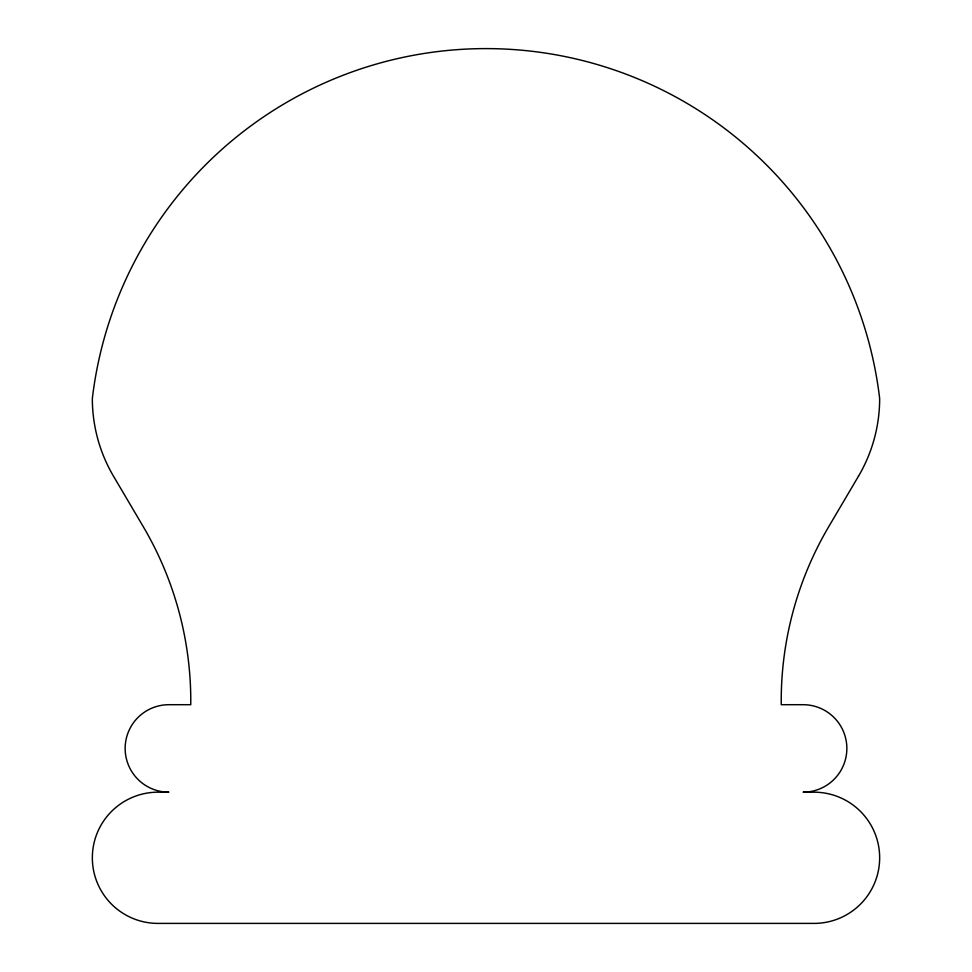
<?xml version="1.0" encoding="UTF-8"?>
<svg xmlns="http://www.w3.org/2000/svg" width="972" height="972" viewBox="0 0 972 972"><rect width="100%" height="100%" fill="white"/><g stroke="black" fill="none" stroke-linecap="round" stroke-linejoin="round"><path stroke-width="1.46" d="M858.458 476.256L828.752 526.642A343.177 343.177 0 0 0 781.245 704.7L803.115 704.7A43.74 43.74 0 0 1 846.855 748.44A43.74 43.74 0 0 1 803.115 792.18L814.05 792.18A65.61 65.61 0 0 1 879.66 857.79A65.61 65.61 0 0 1 814.05 923.4L157.95 923.4A65.61 65.61 0 0 1 92.34 857.79A65.61 65.61 0 0 1 157.95 792.18L168.885 792.18A43.74 43.74 0 0 1 125.145 748.44A43.74 43.74 0 0 1 168.885 704.7L190.755 704.7A343.177 343.177 0 0 0 143.249 526.642L113.542 476.256A153.09 153.09 0 0 1 92.34 398.52A396.394 396.394 0 0 1 879.66 398.52A153.09 153.09 0 0 1 858.458 476.256"/></g></svg>
